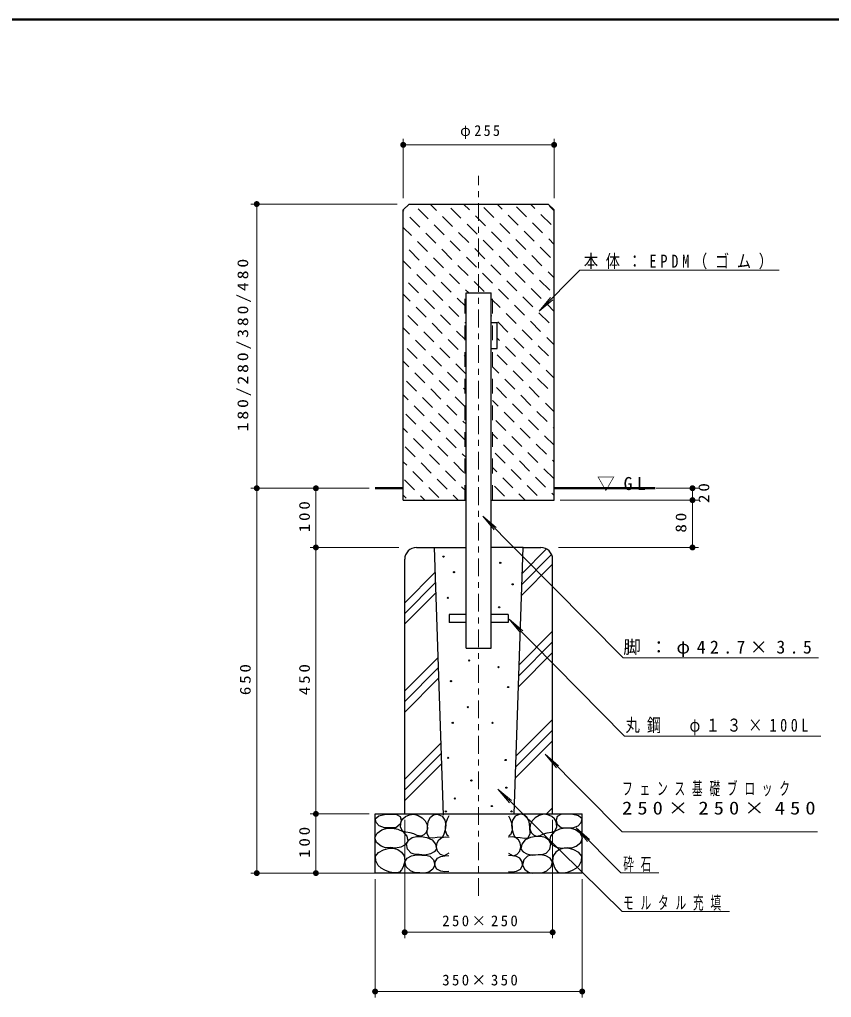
# Model space of a CAD drawing. Units: millimetres on the paper, scale 1:10. Extents: x -385 to 0, y -5 to 267.
# Drawn here: x -243 to -105.8, y 101.8 to 267 of the extents above; entities that cross this region are included whole.
import ezdxf

# ---------------------------------------------------------------- set-up
doc = ezdxf.new("R2010")
doc.units = ezdxf.units.MM
doc.linetypes.add('USER1', pattern=[4.5, 2.5, -2])
doc.linetypes.add('USER2', pattern=[6, 3, -1, 1, -1])
doc.layers.add('LY_1', color=7, linetype='Continuous', lineweight=13)
doc.styles.add('ＭＳ ゴシック', font='')
doc.styles.get('ＭＳ ゴシック').set_extended_font_data('MS Gothic')

# ---------------------------------------------------------------- blocks, each defined once
blk = doc.blocks.new('filled_dot')
at = {"color": 0, "linetype": 'Continuous', "lineweight": -2, "const_width": 1.25}
blk.add_lwpolyline([(-0.625, 0, 1), (0.625, 0, 1)], format="xyb", close=True, dxfattribs=at)

msp = doc.modelspace()

# ---------------------------------------------------------------- linework, layer by layer
at = {"layer": 'LY_1', "lineweight": 50}
for p, q in [((0, 267), (-385, 267)), ((-182.915, 187.84), (-178.165, 187.84)), ((-152.665, 187.84), (-135.562, 187.84))]:
    msp.add_line(p, q, dxfattribs=at)
at = {"layer": 'LY_1'}
for p, q in [((-178.165, 236.84), (-178.165, 246.84)), ((-152.665, 236.84), (-152.665, 246.84)), ((-178.165, 245.84), (-152.665, 245.84)), ((-179.165, 235.84), (-203.915, 235.84)), ((-202.915, 187.84), (-202.915, 235.84)), ((-178.078, 234.646), (-178.165, 234.734)), ((-173.948, 233.345), (-175.645, 235.042)), ((-172.534, 234.759), (-173.614, 235.84)), ((-168.405, 233.458), (-170.102, 235.155)), ((-166.99, 234.873), (-167.957, 235.84)), ((-162.861, 233.572), (-164.558, 235.269)), ((-161.447, 234.986), (-162.301, 235.84)), ((-157.317, 233.685), (-159.014, 235.382)), ((-155.903, 235.099), (-156.644, 235.84)), ((-152.665, 234.69), (-153.47, 235.495)), ((-175.362, 231.931), (-177.06, 233.628)), ((-169.819, 232.044), (-171.516, 233.741)), ((-164.275, 232.157), (-165.972, 233.854)), ((-158.731, 232.27), (-160.428, 233.967)), ((-153.188, 232.384), (-154.885, 234.081)), ((-176.777, 230.517), (-178.165, 231.905)), ((-171.233, 230.63), (-172.93, 232.327)), ((-165.689, 230.743), (-167.386, 232.44)), ((-160.146, 230.856), (-161.843, 232.553)), ((-156.016, 229.555), (-157.713, 231.252)), ((-154.602, 230.969), (-156.299, 232.666)), ((-172.647, 229.216), (-174.344, 230.913)), ((-168.518, 227.915), (-170.215, 229.612)), ((-167.103, 229.329), (-168.801, 231.026)), ((-162.974, 228.028), (-164.671, 229.725)), ((-161.56, 229.442), (-163.257, 231.139)), ((-157.43, 228.141), (-159.127, 229.838)), ((-152.665, 229.033), (-153.584, 229.951)), ((-175.476, 226.387), (-177.173, 228.084)), ((-174.061, 227.802), (-175.758, 229.499)), ((-169.932, 226.5), (-171.629, 228.198)), ((-164.388, 226.614), (-166.085, 228.311)), ((-158.844, 226.727), (-160.542, 228.424)), ((-153.301, 226.84), (-154.998, 228.537)), ((-171.346, 225.086), (-173.043, 226.783)), ((-165.802, 225.199), (-167.499, 226.896)), ((-160.259, 225.313), (-161.956, 227.01)), ((-154.715, 225.426), (-156.412, 227.123)), ((-176.89, 224.973), (-178.165, 226.248)), ((-172.76, 223.672), (-174.457, 225.369)), ((-167.217, 223.785), (-168.914, 225.482)), ((-161.673, 223.898), (-163.37, 225.595)), ((-156.129, 224.011), (-157.826, 225.708)), ((-148.3, 224.654), (-155.202, 217.753)), ((-148.3, 224.654), (-114.633, 224.654)), ((-174.175, 222.258), (-175.872, 223.955)), ((-168.631, 222.371), (-170.328, 224.068)), ((-163.087, 222.484), (-164.784, 224.181)), ((-157.543, 222.597), (-159.24, 224.294)), ((-153.414, 221.296), (-155.111, 222.993)), ((-152.665, 223.376), (-153.697, 224.407)), ((-175.589, 220.844), (-177.286, 222.541)), ((-170.045, 220.957), (-171.742, 222.654)), ((-167.1, 220.84), (-167.613, 221.353)), ((-164.501, 221.07), (-166.198, 222.767)), ((-160.372, 219.769), (-162.069, 221.466)), ((-158.958, 221.183), (-160.655, 222.88)), ((-154.828, 219.882), (-156.525, 221.579)), ((-177.003, 219.429), (-178.165, 220.592)), ((-172.873, 218.128), (-174.571, 219.825)), ((-171.459, 219.543), (-173.156, 221.24)), ((-167.555, 218.467), (-169.027, 219.938)), ((-161.786, 218.355), (-163.275, 219.844)), ((-156.242, 218.468), (-157.939, 220.165)), ((-155.202, 217.753), (-153.273, 220.051)), ((-155.202, 217.753), (-152.904, 219.681)), ((-174.288, 216.714), (-175.985, 218.411)), ((-168.744, 216.827), (-170.441, 218.524)), ((-157.657, 217.053), (-159.354, 218.751)), ((-152.665, 217.719), (-153.81, 218.864)), ((-175.702, 215.3), (-177.399, 216.997)), ((-170.158, 215.413), (-171.855, 217.11)), ((-163.2, 216.94), (-163.275, 217.015)), ((-159.071, 215.639), (-160.768, 217.336)), ((-153.527, 215.752), (-155.224, 217.449)), ((-177.116, 213.886), (-178.165, 214.935)), ((-171.572, 213.999), (-173.269, 215.696)), ((-167.555, 215.638), (-167.726, 215.809)), ((-160.485, 214.225), (-162.182, 215.922)), ((-154.941, 214.338), (-156.638, 216.035)), ((-172.987, 212.585), (-174.684, 214.282)), ((-167.555, 212.81), (-169.14, 214.395)), ((-161.899, 212.811), (-162.275, 213.187)), ((-157.77, 211.51), (-159.467, 213.207)), ((-156.355, 212.924), (-158.053, 214.621)), ((-152.665, 212.062), (-153.923, 213.32)), ((-175.815, 209.756), (-177.512, 211.453)), ((-174.401, 211.17), (-176.098, 212.867)), ((-170.271, 209.869), (-171.968, 211.566)), ((-168.857, 211.284), (-170.554, 212.981)), ((-159.184, 210.096), (-160.881, 211.793)), ((-153.64, 210.209), (-155.337, 211.906)), ((-171.686, 208.455), (-173.383, 210.152)), ((-167.555, 209.982), (-167.839, 210.265)), ((-160.598, 208.681), (-162.295, 210.378)), ((-155.054, 208.794), (-156.751, 210.492)), ((-177.229, 208.342), (-178.165, 209.278)), ((-173.1, 207.041), (-174.797, 208.738)), ((-167.556, 207.154), (-169.253, 208.851)), ((-162.012, 207.267), (-163.075, 208.33)), ((-156.469, 207.38), (-158.166, 209.077)), ((-174.514, 205.627), (-176.211, 207.324)), ((-168.97, 205.74), (-170.667, 207.437)), ((-157.883, 205.966), (-159.58, 207.663)), ((-152.665, 206.405), (-154.036, 207.776)), ((-175.928, 204.212), (-177.625, 205.909)), ((-170.384, 204.326), (-172.082, 206.023)), ((-160.711, 203.138), (-162.408, 204.835)), ((-159.297, 204.552), (-160.994, 206.249)), ((-155.168, 203.251), (-156.865, 204.948)), ((-153.753, 204.665), (-155.45, 206.362)), ((-177.342, 202.798), (-178.165, 203.621)), ((-173.213, 201.497), (-174.91, 203.194)), ((-171.799, 202.911), (-173.496, 204.608)), ((-167.669, 201.61), (-169.366, 203.307)), ((-167.555, 204.325), (-167.952, 204.722)), ((-156.582, 201.837), (-158.279, 203.534)), ((-152.665, 203.577), (-152.735, 203.647)), ((-174.627, 200.083), (-176.324, 201.78)), ((-169.083, 200.196), (-170.78, 201.893)), ((-162.125, 201.723), (-163.075, 202.673)), ((-157.996, 200.422), (-159.693, 202.119)), ((-152.665, 200.748), (-154.149, 202.233)), ((-176.041, 198.669), (-177.738, 200.366)), ((-170.498, 198.782), (-172.195, 200.479)), ((-159.41, 199.008), (-161.107, 200.705)), ((-153.866, 199.121), (-155.563, 200.818)), ((-171.912, 197.368), (-173.609, 199.065)), ((-167.555, 198.668), (-168.065, 199.178)), ((-160.824, 197.594), (-162.521, 199.291)), ((-155.281, 197.707), (-156.978, 199.404)), ((-177.456, 197.255), (-178.165, 197.964)), ((-173.326, 195.953), (-175.023, 197.65)), ((-167.782, 196.067), (-169.479, 197.764)), ((-162.239, 196.18), (-163.075, 197.016)), ((-158.109, 194.879), (-159.806, 196.576)), ((-156.695, 196.293), (-158.392, 197.99)), ((-152.665, 195.092), (-154.262, 196.689)), ((-152.665, 197.92), (-152.848, 198.103)), ((-174.74, 194.539), (-176.437, 196.236)), ((-170.611, 193.238), (-172.308, 194.935)), ((-169.197, 194.652), (-170.894, 196.349)), ((-159.523, 193.464), (-161.22, 195.161)), ((-153.98, 193.578), (-155.677, 195.275)), ((-176.154, 193.125), (-177.851, 194.822)), ((-172.025, 191.824), (-173.722, 193.521)), ((-167.555, 193.011), (-168.178, 193.634)), ((-160.938, 192.05), (-162.635, 193.747)), ((-155.394, 192.163), (-157.091, 193.86)), ((-177.569, 191.711), (-178.165, 192.307)), ((-173.439, 190.41), (-175.136, 192.107)), ((-167.895, 190.523), (-169.592, 192.22)), ((-156.808, 190.749), (-158.505, 192.446)), ((-152.665, 192.263), (-152.961, 192.559)), ((-174.853, 188.996), (-176.55, 190.693)), ((-169.31, 189.109), (-171.007, 190.806)), ((-162.352, 190.636), (-163.075, 191.36)), ((-158.222, 189.335), (-159.919, 191.032)), ((-152.678, 189.448), (-154.376, 191.145)), ((-176.268, 187.581), (-177.965, 189.278)), ((-170.724, 187.694), (-172.421, 189.391)), ((-159.636, 187.921), (-161.333, 189.618)), ((-155.507, 186.62), (-157.204, 188.317)), ((-154.093, 188.034), (-155.79, 189.731)), ((-183.915, 187.84), (-203.915, 187.84)), ((-186.415, 187.84), (-203.915, 187.84)), ((-202.915, 122.84), (-202.915, 187.84)), ((-192.915, 177.84), (-192.915, 187.84)), ((-177.682, 186.167), (-178.165, 186.651)), ((-172.138, 186.28), (-173.835, 187.977)), ((-168.869, 185.84), (-169.706, 186.676)), ((-167.555, 187.354), (-168.291, 188.09)), ((-161.051, 186.506), (-162.748, 188.204)), ((-157.555, 185.84), (-158.618, 186.902)), ((-152.665, 186.606), (-153.074, 187.016)), ((-135.415, 187.84), (-128.288, 187.84)), ((-129.288, 187.84), (-129.288, 185.84)), ((-174.526, 185.84), (-175.249, 186.563)), ((-151.665, 185.84), (-128.288, 185.84)), ((-129.288, 185.84), (-129.288, 177.84)), ((-164.72, 183.142), (-162.803, 180.835)), ((-164.72, 183.142), (-162.431, 181.203)), ((-140.977, 159.177), (-164.72, 183.142)), ((-178.915, 177.84), (-193.915, 177.84)), ((-192.915, 132.84), (-192.915, 177.84)), ((-158.061, 173.459), (-153.936, 177.584)), ((-151.915, 177.84), (-128.288, 177.84)), ((-158.123, 171.601), (-153.083, 176.641)), ((-177.915, 168.511), (-172.776, 173.65)), ((-158.185, 169.743), (-152.915, 175.013)), ((-177.915, 166.714), (-172.718, 171.912)), ((-177.915, 164.918), (-172.66, 170.173)), ((-160.252, 165.707), (-158.339, 163.396)), ((-160.252, 165.707), (-157.967, 163.763)), ((-140.786, 145.982), (-160.252, 165.707)), ((-158.575, 158.039), (-152.915, 163.699)), ((-158.637, 156.181), (-152.915, 161.903)), ((-177.915, 153.605), (-172.296, 159.224)), ((-158.699, 154.323), (-152.915, 160.107)), ((-140.977, 159.177), (-107.977, 159.177)), ((-177.915, 151.809), (-172.238, 157.486)), ((-177.915, 150.013), (-172.18, 155.747)), ((-159.089, 142.619), (-152.915, 148.793)), ((-159.151, 140.761), (-152.915, 146.997)), ((-140.786, 145.982), (-107.582, 145.982)), ((-177.915, 138.699), (-171.816, 144.798)), ((-159.213, 138.903), (-152.915, 145.201)), ((-177.915, 136.903), (-171.758, 143.06)), ((-154.185, 142.923), (-152.268, 140.615)), ((-154.185, 142.923), (-151.896, 140.983)), ((-141.175, 129.784), (-154.185, 142.923)), ((-177.915, 135.107), (-171.701, 141.321)), ((-162.174, 137.004), (-160.226, 134.723)), ((-162.174, 137.004), (-159.86, 135.096)), ((-141.16, 116.345), (-162.174, 137.004)), ((-153.963, 132.84), (-152.915, 133.887)), ((-183.915, 132.84), (-193.915, 132.84)), ((-192.915, 122.84), (-192.915, 132.84)), ((-177.915, 131.84), (-177.915, 111.84)), ((-152.915, 131.84), (-152.915, 111.84)), ((-148.959, 130.462), (-147.032, 128.162)), ((-148.959, 130.462), (-146.662, 128.532)), ((-141.394, 122.885), (-148.959, 130.462)), ((-141.175, 129.784), (-108.175, 129.784)), ((-172.96, 122.84), (-203.915, 122.84)), ((-141.394, 122.885), (-134.986, 122.885)), ((-182.915, 121.84), (-182.915, 101.84)), ((-147.915, 121.84), (-147.915, 101.84)), ((-141.16, 116.345), (-123.005, 116.345)), ((-152.915, 112.84), (-177.915, 112.84)), ((-147.915, 102.84), (-182.915, 102.84))]:
    msp.add_line(p, q, dxfattribs=at)
at = {"layer": 'LY_1', "linetype": 'USER2'}
msp.add_line((-165.415, 119.002), (-165.415, 240.603), dxfattribs=at)
at = {"layer": 'LY_1', "lineweight": 25}
for p, q in [((-177.165, 235.84), (-178.165, 234.84)), ((-178.165, 185.84), (-178.165, 234.84)), ((-177.165, 235.84), (-153.665, 235.84)), ((-153.665, 235.84), (-152.665, 234.84)), ((-152.665, 185.84), (-152.665, 234.84)), ((-167.555, 160.84), (-167.555, 220.84)), ((-167.555, 220.84), (-163.275, 220.84)), ((-163.275, 160.84), (-163.275, 220.84)), ((-163.275, 215.84), (-162.275, 215.84)), ((-162.275, 211.44), (-162.275, 215.84)), ((-163.275, 211.44), (-162.275, 211.44)), ((-178.165, 185.84), (-167.555, 185.84)), ((-163.275, 185.84), (-152.665, 185.84)), ((-175.915, 177.84), (-172.915, 177.84)), ((-172.915, 177.84), (-167.555, 177.84)), ((-172.915, 177.84), (-171.412, 132.64)), ((-157.915, 177.84), (-163.275, 177.84)), ((-159.415, 132.84), (-157.915, 177.84)), ((-157.915, 177.84), (-154.915, 177.84)), ((-177.915, 132.84), (-177.915, 175.84)), ((-152.915, 132.84), (-152.915, 175.84)), ((-170.415, 166.49), (-170.415, 165.19)), ((-167.555, 166.49), (-170.415, 166.49)), ((-167.555, 165.19), (-170.415, 165.19)), ((-160.415, 166.49), (-163.275, 166.49)), ((-160.415, 165.19), (-163.275, 165.19)), ((-160.415, 166.49), (-160.415, 165.19)), ((-167.555, 160.84), (-163.275, 160.84)), ((-182.915, 122.84), (-182.915, 132.84)), ((-182.915, 132.84), (-147.915, 132.84)), ((-147.915, 122.84), (-147.915, 132.84)), ((-147.915, 122.84), (-182.915, 122.84))]:
    msp.add_line(p, q, dxfattribs=at)
at = {"layer": 'LY_1', "linetype": 'USER1'}
for p, q in [((-167.755, 185.84), (-167.755, 220.84)), ((-163.075, 185.84), (-163.075, 220.84))]:
    msp.add_line(p, q, dxfattribs=at)
at = {"layer": 'LY_1', "lineweight": 25}
for points in [[(-180.382, 130.49), (-181.319, 130.466), (-182.215, 130.837), (-182.737, 131.415), (-182.884, 132.026), (-182.296, 132.52), (-181.323, 132.745), (-180.708, 132.807), (-180.109, 132.819), (-179.318, 132.752), (-178.697, 132.423), (-178.509, 131.805), (-178.672, 131.11), (-179.415, 130.465)], [(-175.798, 129.177), (-176.371, 129.451), (-176.987, 129.648), (-177.701, 129.731), (-178.3, 129.945), (-178.613, 130.652), (-178.498, 131.531), (-178.214, 132.013), (-177.805, 132.373), (-177.116, 132.689), (-176.367, 132.77), (-175.625, 132.583), (-174.955, 132.175), (-174.431, 131.641), (-174.113, 130.986), (-174.08, 130.325), (-174.311, 129.697), (-174.677, 129.308), (-175.153, 129.103)], [(-171.536, 128.929), (-172.452, 128.83), (-173.17, 128.716), (-173.766, 128.78), (-174.099, 129.513), (-174.063, 130.614), (-173.932, 131.538), (-173.567, 132.274), (-173.068, 132.662), (-172.452, 132.819), (-171.56, 132.448), (-171.127, 131.76), (-170.99, 130.936), (-171.078, 130.162), (-171.313, 129.425)], [(-159.295, 128.929), (-158.378, 128.83), (-157.66, 128.716), (-157.065, 128.78), (-156.732, 129.513), (-156.767, 130.614), (-156.898, 131.538), (-157.263, 132.274), (-157.763, 132.662), (-158.378, 132.819), (-159.27, 132.448), (-159.703, 131.76), (-159.84, 130.936), (-159.752, 130.162), (-159.518, 129.425)], [(-155.033, 129.177), (-154.459, 129.451), (-153.844, 129.648), (-153.129, 129.731), (-152.53, 129.945), (-152.218, 130.652), (-152.332, 131.531), (-152.616, 132.013), (-153.026, 132.373), (-153.714, 132.689), (-154.463, 132.77), (-155.206, 132.583), (-155.875, 132.175), (-156.4, 131.641), (-156.718, 130.986), (-156.751, 130.325), (-156.52, 129.697), (-156.154, 129.308), (-155.677, 129.103)], [(-150.449, 130.49), (-149.511, 130.466), (-148.615, 130.837), (-148.093, 131.415), (-147.946, 132.026), (-148.535, 132.52), (-149.507, 132.745), (-150.122, 132.807), (-150.721, 132.819), (-151.513, 132.752), (-152.134, 132.423), (-152.321, 131.805), (-152.159, 131.11), (-151.415, 130.465)], [(-180.382, 127.145), (-181.158, 127.132), (-181.918, 127.368), (-182.658, 127.991), (-182.959, 128.805), (-182.575, 129.595), (-181.769, 130.168), (-180.882, 130.411), (-179.985, 130.416), (-179.072, 130.265), (-178.226, 129.846), (-177.576, 129.096), (-177.408, 128.235), (-177.833, 127.612), (-178.573, 127.195), (-179.489, 127.024)], [(-175.451, 125.956), (-176.151, 125.964), (-176.813, 126.203), (-177.443, 126.891), (-177.606, 127.765), (-177.263, 128.413), (-176.64, 128.855), (-175.91, 129.02), (-175.153, 129.003), (-174.185, 128.865), (-173.295, 128.434), (-172.682, 127.705), (-172.552, 126.897), (-172.938, 126.411), (-173.567, 126.08), (-174.521, 125.872)], [(-155.38, 125.956), (-154.68, 125.964), (-154.017, 126.203), (-153.388, 126.891), (-153.224, 127.765), (-153.567, 128.413), (-154.19, 128.855), (-154.921, 129.02), (-155.677, 129.003), (-156.645, 128.865), (-157.536, 128.434), (-158.148, 127.705), (-158.279, 126.897), (-157.893, 126.411), (-157.263, 126.08), (-156.31, 125.872)], [(-150.449, 127.145), (-149.673, 127.132), (-148.913, 127.368), (-148.173, 127.991), (-147.872, 128.805), (-148.255, 129.595), (-149.061, 130.168), (-149.948, 130.411), (-150.845, 130.416), (-151.758, 130.265), (-152.605, 129.846), (-153.254, 129.096), (-153.422, 128.235), (-152.997, 127.612), (-152.258, 127.195), (-151.342, 127.024)], [(-179.861, 122.908), (-180.582, 123.081), (-181.274, 123.354), (-181.873, 123.683), (-182.389, 124.147), (-182.804, 124.911), (-182.835, 125.708), (-182.337, 126.344), (-181.521, 126.773), (-180.686, 127.015), (-179.867, 127.057), (-179.093, 126.848), (-178.437, 126.385), (-178.003, 125.733), (-177.917, 124.834), (-178.176, 123.899), (-178.438, 123.381), (-178.821, 123.007), (-179.323, 122.868)], [(-175.376, 122.882), (-176.171, 122.913), (-176.937, 123.204), (-177.65, 123.881), (-177.879, 124.716), (-177.482, 125.359), (-176.764, 125.781), (-175.902, 125.911), (-175.029, 125.88), (-174.326, 125.869), (-173.667, 125.707), (-173.037, 125.092), (-172.824, 124.245), (-173.15, 123.514), (-173.815, 123.006), (-174.591, 122.813)], [(-155.454, 122.882), (-154.659, 122.913), (-153.893, 123.204), (-153.181, 123.881), (-152.952, 124.716), (-153.348, 125.359), (-154.067, 125.781), (-154.928, 125.911), (-155.801, 125.88), (-156.504, 125.869), (-157.164, 125.707), (-157.793, 125.092), (-158.006, 124.245), (-157.681, 123.514), (-157.015, 123.006), (-156.24, 122.813)], [(-150.969, 122.908), (-150.249, 123.081), (-149.557, 123.354), (-148.958, 123.683), (-148.442, 124.147), (-148.027, 124.911), (-147.996, 125.708), (-148.493, 126.344), (-149.309, 126.773), (-150.145, 127.015), (-150.963, 127.057), (-151.737, 126.848), (-152.394, 126.385), (-152.828, 125.733), (-152.914, 124.834), (-152.654, 123.899), (-152.393, 123.381), (-152.01, 123.007), (-151.507, 122.868)]]:
    msp.add_lwpolyline(points, close=True, dxfattribs=at)
for points in [[(-170.445, 132.497), (-170.754, 131.946), (-170.966, 131.357), (-171.064, 130.724), (-171.065, 130.044), (-170.817, 129.276), (-170.495, 129.152)], [(-160.385, 132.497), (-160.076, 131.946), (-159.865, 131.357), (-159.766, 130.724), (-159.766, 130.044), (-160.013, 129.276), (-160.336, 129.152)], [(-170.47, 126.228), (-171.238, 125.757), (-171.871, 125.972), (-172.353, 126.55), (-172.547, 127.259), (-172.428, 127.963), (-172.12, 128.471), (-171.659, 128.83), (-171.05, 128.973), (-170.421, 128.904)], [(-160.36, 126.228), (-159.592, 125.757), (-158.959, 125.972), (-158.477, 126.55), (-158.283, 127.259), (-158.403, 127.963), (-158.71, 128.471), (-159.171, 128.83), (-159.781, 128.973), (-160.41, 128.904)], [(-170.47, 123.106), (-171.147, 123.027), (-171.833, 123.156), (-172.46, 123.523), (-172.824, 124.097), (-172.765, 124.766), (-172.378, 125.336), (-171.797, 125.632), (-171.139, 125.757), (-170.47, 125.832)], [(-160.36, 123.106), (-159.683, 123.027), (-158.998, 123.156), (-158.371, 123.523), (-158.006, 124.097), (-158.065, 124.766), (-158.452, 125.336), (-159.033, 125.632), (-159.691, 125.757), (-160.36, 125.832)]]:
    msp.add_lwpolyline(points, dxfattribs=at)
for centre in [(-171.349, 176.292), (-161.759, 175.237), (-169.59, 173.666), (-159.673, 171.603), (-170.622, 169.328), (-161.947, 167.734), (-167.007, 158.759), (-162.069, 157.611), (-170.1, 155.267), (-160.423, 154.269), (-167.257, 150.877), (-169.801, 148.233), (-163.066, 148.233), (-170.568, 142.303), (-160.866, 141.935), (-166.649, 138.471), (-160.74, 137.263), (-169.451, 135.433), (-163.201, 134.17), (-170.95, 133.268), (-159.88, 133.268)]:
    msp.add_circle(centre, 0.1, dxfattribs=at)
for centre, start, end in [((-175.915, 175.84), 90, 180), ((-154.915, 175.84), 0, 90)]:
    msp.add_arc(centre, 2, start, end, dxfattribs=at)

# ---------------------------------------------------------------- block references
at = {"layer": 'LY_1', "xscale": 0.4, "yscale": 0.4}
for p in [(-178.165, 245.84), (-177.915, 112.84), (-182.915, 102.84)]:
    msp.add_blockref('filled_dot', p, dxfattribs=at)
for p, rotation in [((-152.665, 245.84), 180), ((-202.915, 235.84), 270), ((-202.915, 187.84), 270), ((-202.915, 187.84), 90), ((-192.915, 187.84), 270), ((-129.288, 187.84), 270), ((-129.288, 185.84), 270), ((-129.288, 185.84), 90), ((-192.915, 177.84), 270), ((-192.915, 177.84), 90), ((-129.288, 177.84), 90), ((-192.915, 132.84), 270), ((-192.915, 132.84), 90), ((-202.915, 122.84), 90), ((-192.915, 122.84), 90), ((-152.915, 112.84), 180), ((-147.915, 102.84), 180)]:
    msp.add_blockref('filled_dot', p, dxfattribs=dict(at, rotation=rotation))

# ---------------------------------------------------------------- texts
at = {"layer": 'LY_1', "style": 'ＭＳ ゴシック'}
for s, insert, char_height, attachment_point in [('\\T1.33;\\W0.95;φ255', (-164.986, 246.84), 1.833, 8), ('\\T1.54;\\W0.8;本体：EPDM（ゴム）', (-147.633, 224.804), 2.199, 7), ('\\T1.5;▽GL', (-145.415, 187.34), 2.199, 7), ('\\T1.5;脚：φ42.7×3.5', (-140.977, 159.327), 2.199, 7), ('\\T1.5;\\W0.8;丸鋼\u3000φ１３×100L', (-140.582, 146.132), 2.199, 7), ('\\T1.64;\\W0.6;フェンス基礎ブロック', (-141.175, 138.234), 2.199, 1), ('\\T1.5;\\W1.15;250×250×450', (-141.175, 134.934), 2.199, 1), ('\\T1.64;\\W0.6;砕石', (-140.986, 123.035), 2.199, 7), ('\\T1.64;\\W0.6;モルタル充填', (-141.005, 116.495), 2.199, 7), ('\\T1.32;250×250', (-164.99, 113.84), 1.833, 8), ('\\T1.32;350×350', (-164.99, 103.84), 1.833, 8)]:
    msp.add_mtext(s, dxfattribs=dict(at, insert=insert, char_height=char_height, attachment_point=attachment_point))
at = {"layer": 'LY_1', "char_height": 1.833, "rotation": 90, "style": 'ＭＳ ゴシック'}
for s, insert, attachment_point in [('\\T1.32;\\W1.2;180/280/380/480', (-203.915, 212.26), 8), ('\\T1.34;\\W1.15;20', (-128.288, 187.268), 2), ('\\T1.33;\\W1.15;100', (-193.915, 183.268), 8), ('\\T1.34;\\W1.15;80', (-130.288, 182.268), 8), ('\\T1.33;\\W1.15;650', (-203.915, 155.755), 8), ('\\T1.33;\\W1.15;450', (-193.915, 155.755), 8), ('\\T1.33;\\W1.15;100', (-193.915, 128.268), 8)]:
    msp.add_mtext(s, dxfattribs=dict(at, insert=insert, attachment_point=attachment_point))

doc.saveas('drawing.dxf')
